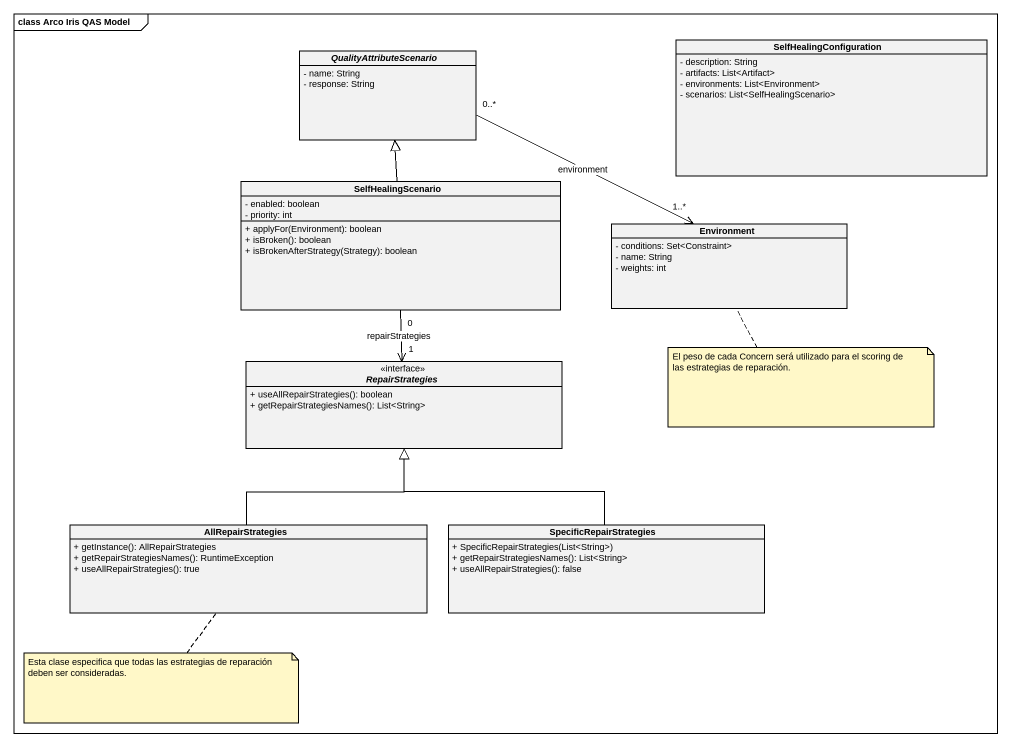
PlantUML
@startuml
mainframe class Arco Iris QAS Model
hide circle
hide empty members
skinparam classAttributeIconSize 0
class SelfHealingConfiguration {
  - description: String
  - artifacts: List<Artifact>
  - environments: List<Environment>
  - scenarios: List<SelfHealingScenario>
}
abstract class QualityAttributeScenario {
  - name: String
  - response: String
}
class SelfHealingScenario {
  - enabled: boolean
  - priority: int
  + applyFor(Environment): boolean
  + isBroken(): boolean
  + isBrokenAfterStrategy(Strategy): boolean
}
class Environment {
  - conditions: Set<Constraint>
  - name: String
  - weights: int
}
abstract class RepairStrategies <<interface>> {
  + useAllRepairStrategies(): boolean
  + getRepairStrategiesNames(): List<String>
}
class AllRepairStrategies {
  + getInstance(): AllRepairStrategies
  + getRepairStrategiesNames(): RuntimeException
  + useAllRepairStrategies(): true
}
class SpecificRepairStrategies {
  + SpecificRepairStrategies(List<String>)
  + getRepairStrategiesNames(): List<String>
  + useAllRepairStrategies(): false
}
SelfHealingScenario -up-|> QualityAttributeScenario
SelfHealingScenario "0" --> "1" RepairStrategies : repairStrategies
Environment "1..*" <-left- "0..*" QualityAttributeScenario : environment
AllRepairStrategies -up-|> RepairStrategies
SpecificRepairStrategies -up-|> RepairStrategies
note bottom of Environment : El peso de cada Concern será utilizado para el scoring de las estrategias de reparación.
note bottom of AllRepairStrategies : Esta clase especifica que todas las estrategias de reparación deben ser consideradas.
@enduml
